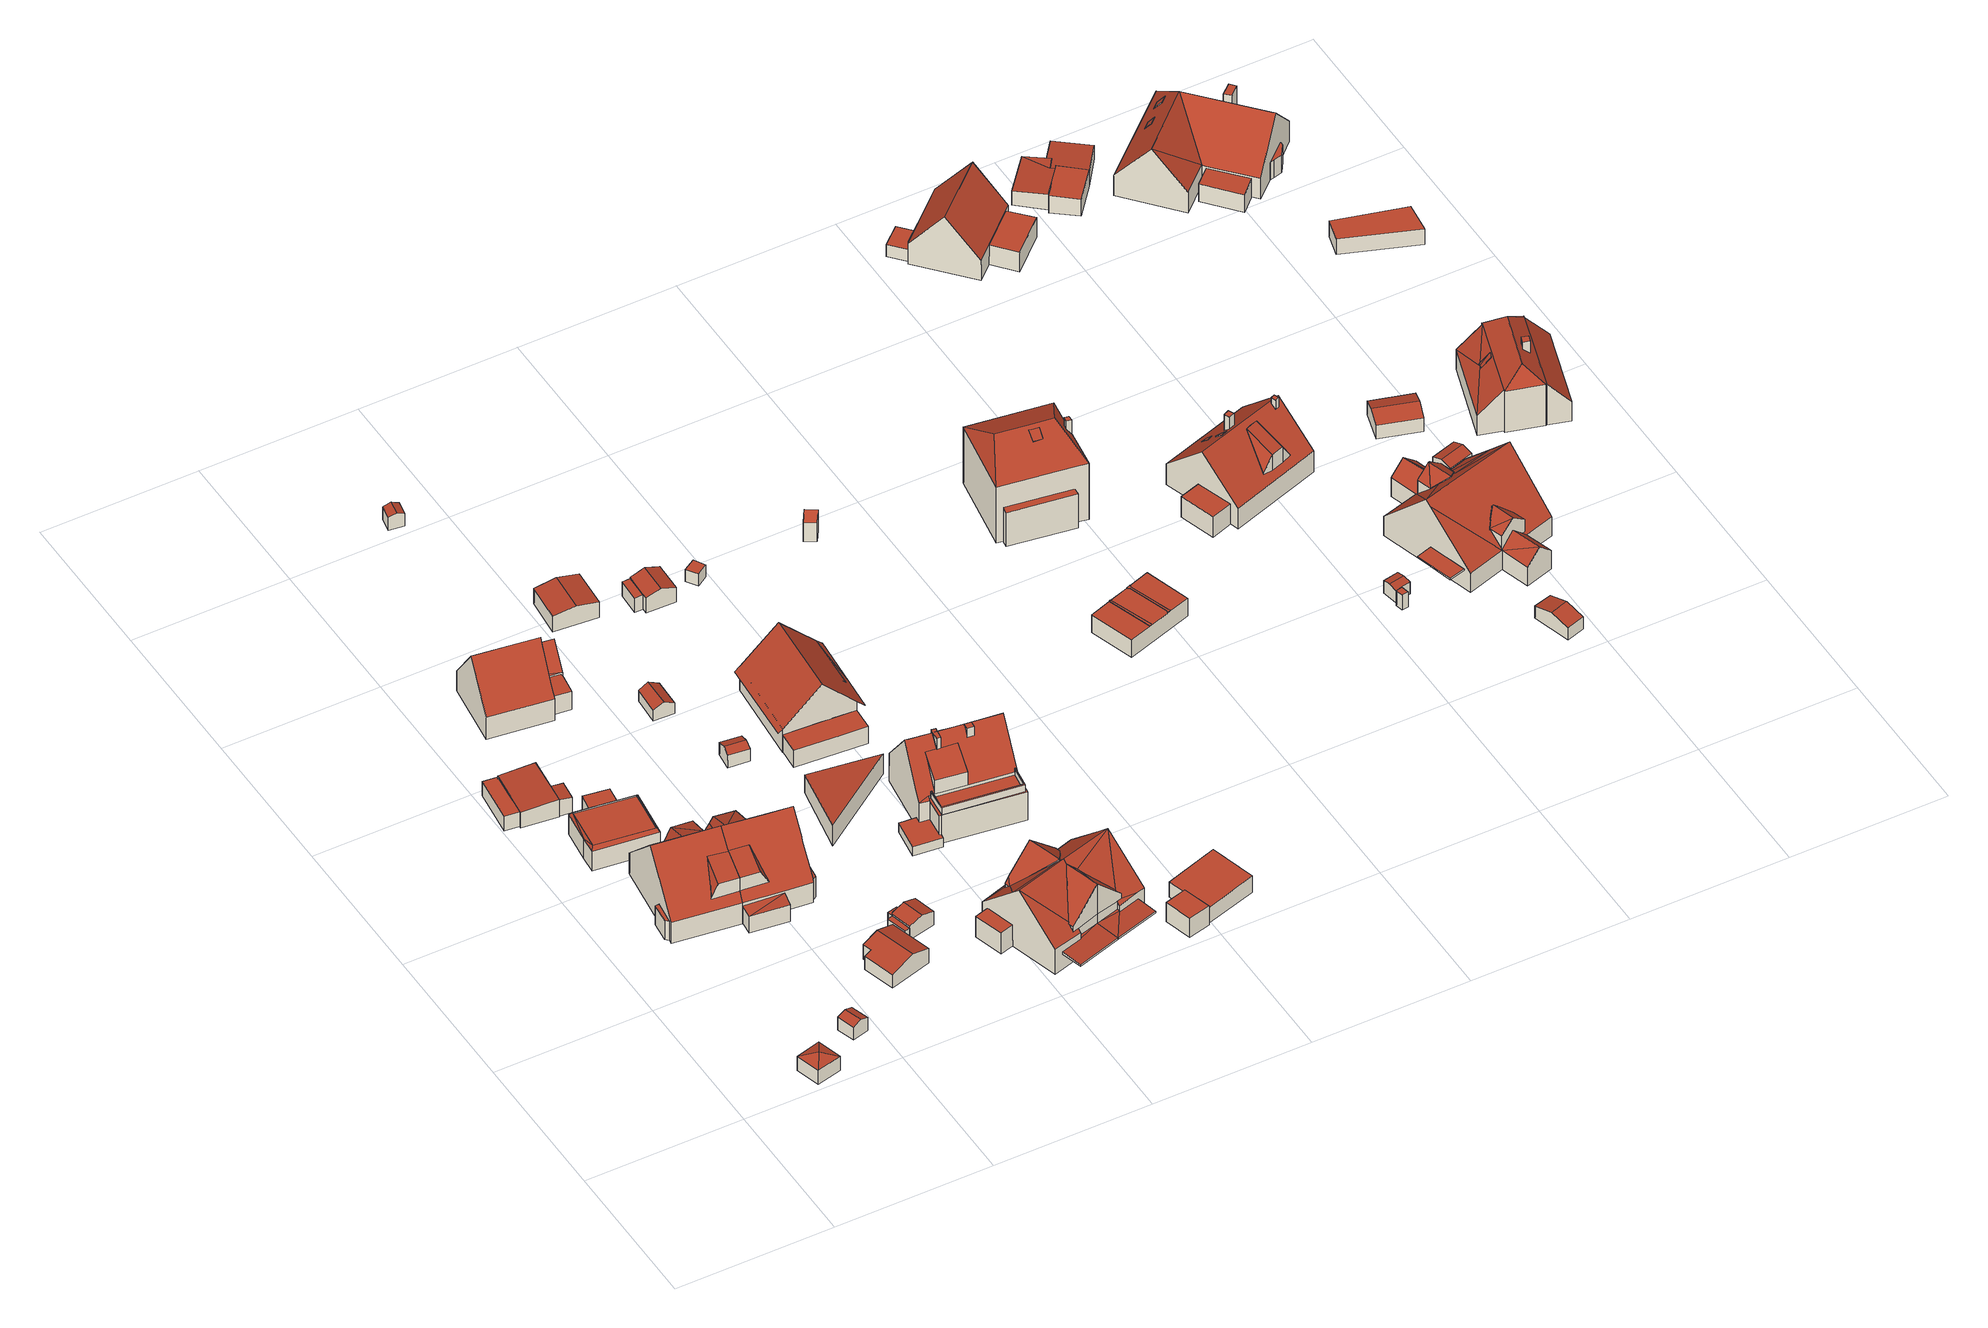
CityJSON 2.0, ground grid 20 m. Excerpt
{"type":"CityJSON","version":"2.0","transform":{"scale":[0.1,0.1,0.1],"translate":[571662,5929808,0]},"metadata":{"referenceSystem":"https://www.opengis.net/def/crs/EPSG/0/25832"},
"CityObjects":{
"building1":{"type":"Building","attributes":{"Grundfläche 2D":"10.855256","Grundhöhe NN":"0.502"},"geometry":[{"type":"Solid","lod":"3","boundaries":[[[[0,1,2]],[[2,1,3]],[[4,1,0]],[[3,1,4]],[[0,2,5,6]],[[4,0,6,7]],[[3,4,7,8]],[[2,3,8,5]],[[6,5,8,7]]]],"semantics":{"surfaces":[{"type":"RoofSurface"},{"type":"WallSurface"},{"type":"GroundSurface"}],"values":[[0,0,0,0,1,1,1,1,2]]}}]},
"building2":{"type":"Building","attributes":{"Grundfläche 2D":"5.291047","Grundhöhe NN":"0.493"},"geometry":[{"type":"Solid","lod":"3","boundaries":[[[[9,10,11,12]],[[13,9,12,14]],[[14,12,11,15,16]],[[13,14,16,17]],[[10,9,13,17,18]],[[11,10,18,15]],[[16,15,18,17]]]],"semantics":{"surfaces":[{"type":"RoofSurface"},{"type":"WallSurface"},{"type":"GroundSurface"}],"values":[[0,0,1,1,1,1,2]]}}]},
"building3":{"type":"Building","attributes":{"Grundfläche 2D":"44.614099","Grundhöhe NN":"0.034"},"geometry":[{"type":"Solid","lod":"3","boundaries":[[[[19,20,21,22,23,24]],[[25,26,27,28]],[[29,30,31,32]],[[33,34,23,22,21,35,36,28,27]],[[24,23,34,37]],[[38,39,20,19,24,37,31,30]],[[21,20,39,35]],[[25,28,36,40]],[[26,25,40,41]],[[27,26,41,33]],[[32,31,37,42]],[[29,32,42,43]],[[30,29,43,38]],[[34,33,41,40,36,35,39,38,43,42,37]]]],"semantics":{"surfaces":[{"type":"RoofSurface"},{"type":"WallSurface"},{"type":"GroundSurface"}],"values":[[0,0,0,1,1,1,1,1,1,1,1,1,1,2]]}}]},
"building4":{"type":"Building","attributes":{"Grundfläche 2D":"102.347064","Grundhöhe NN":"0.815"},"children":["building4-1"],"geometry":[{"type":"Solid","lod":"3","boundaries":[[[[44,45,46]],[[47,45,44]],[[47,48,45]],[[49,50,48,47]],[[51,50,49]],[[52,53,54,55,56]],[[57,53,52,58,59,47,44,60,61]],[[54,62,63,47,59,55]],[[64,65,66,67,68,69,70,71,59,58,72]],[[73,74,75,76,77]],[[46,61,60]],[[46,60,44]],[[51,49,47,63,62]],[[62,54,50,51]],[[54,53,48,50]],[[53,57,45,48]],[[57,61,46,45]],[[52,56,78,79]],[[75,80,81,66,65,64,72,58,52,79,82,77,76]],[[67,66,81,83]],[[56,55,59,71,70,69,68,67,83,84,78]],[[73,77,82,85]],[[74,73,85,86]],[[75,74,86,80]],[[83,81,80,86,85,82,79,78,84]]]],"semantics":{"surfaces":[{"type":"RoofSurface"},{"type":"WallSurface"},{"type":"GroundSurface"}],"values":[[0,0,0,0,0,0,0,0,0,0,1,1,1,1,1,1,1,1,1,1,1,1,1,1,2]]}}]},
"building4-1":{"type":"BuildingInstallation","parents":["building4"],"geometry":[{"type":"MultiSurface","lod":"3","boundaries":[[[87,88,70,89]],[[90,91,92,93,87,89,94]],[[92,95,93,92,91,90,91]],[[93,95,68,88,87]],[[69,70,88,68]]],"semantics":{"surfaces":[{"type":"RoofSurface"},{"type":"WallSurface"}],"values":[0,0,1,1,1]}}]},
"building5":{"type":"Building","attributes":{"Grundfläche 2D":"52.477695","Grundhöhe NN":"0.617"},"geometry":[{"type":"Solid","lod":"3","boundaries":[[[[96,97,98,99]],[[96,99,100]],[[100,101,102]],[[99,101,100]],[[103,98,97]],[[104,98,103]],[[102,101,103]],[[101,104,103]],[[105,106,107,108]],[[106,105,99,98]],[[98,104,107,106]],[[99,105,108,101]],[[101,108,107,104]],[[109,110,97,96]],[[110,111,103,97]],[[111,112,102,103]],[[113,109,96,100]],[[112,113,100,102]],[[113,112,111,110,109]]]],"semantics":{"surfaces":[{"type":"RoofSurface"},{"type":"WallSurface"},{"type":"GroundSurface"}],"values":[[0,0,0,0,0,0,0,0,0,1,1,1,1,1,1,1,1,1,2]]}}]},
"building6":{"type":"Building","attributes":{"Grundfläche 2D":"6.636453","Grundhöhe NN":"0.034"},"geometry":[{"type":"Solid","lod":"3","boundaries":[[[[114,115,116,117]],[[118,119,117,116]],[[119,120,114,117]],[[120,121,115,114]],[[121,118,116,115]],[[121,120,119,118]]]],"semantics":{"surfaces":[{"type":"RoofSurface"},{"type":"WallSurface"},{"type":"GroundSurface"}],"values":[[0,1,1,1,1,2]]}}]},
"building7":{"type":"Building","attributes":{"Grundfläche 2D":"112.005259","Grundhöhe NN":"0.923"},"geometry":[{"type":"Solid","lod":"3","boundaries":[[[[122,123,124,125]],[[126,124,123,127]],[[128,129,130]],[[130,126,127,128]],[[130,129,131,132]],[[130,132,133,134]],[[135,136,70,88,137,138]],[[138,137,139,140,141]],[[141,140,139,142,68,67,143,144,145,146,147,148,59,71,70,136,135,138]],[[55,149,150]],[[151,133,132,148,152,153,154]],[[128,127,123,149,55,59,148,132,131,129]],[[56,55,152]],[[150,155,153,152,55]],[[156,157,158]],[[159,157,156]],[[160,161,162,163,164]],[[150,149,123,122,125]],[[134,133,151]],[[151,154,130,134]],[[153,126,130,154]],[[126,153,155,150,125,124]],[[68,88,70]],[[139,137,88,68,142]],[[157,165,166,144,143,67,167,168,158]],[[160,169,170,152,148,147,146,145,144,166,171,162,161]],[[56,152,170,172]],[[167,67,68,70,71,59,55,56,172,173]],[[156,158,168,174]],[[159,156,174,175]],[[157,159,175,165]],[[163,162,171,176]],[[164,163,176,177]],[[160,164,177,169]],[[176,171,166,165,175,174,168,167,173,172,170,169,177]]]],"semantics":{"surfaces":[{"type":"RoofSurface"},{"type":"WallSurface"},{"type":"GroundSurface"}],"values":[[0,0,0,0,0,0,0,0,0,0,0,0,0,0,0,0,0,1,1,1,1,1,1,1,1,1,1,1,1,1,1,1,1,1,2]]}}]},
"building8":{"type":"Building","attributes":{"Grundfläche 2D":"29.904645","Grundhöhe NN":"0.570"},"geometry":[{"type":"Solid","lod":"3","boundaries":[[[[178,179,180,181]],[[182,178,181,183,184,185]],[[183,181,180,186,187]],[[184,183,187,188]],[[185,184,188,189]],[[182,185,189,190]],[[179,178,182,190,191]],[[180,179,191,186]],[[191,190,189,188,187,186]]]],"semantics":{"surfaces":[{"type":"RoofSurface"},{"type":"WallSurface"},{"type":"GroundSurface"}],"values":[[0,0,1,1,1,1,1,1,2]]}}]},
"building9":{"type":"Building","attributes":{"Grundfläche 2D":"91.661775","Grundhöhe NN":"0.286"},"geometry":[{"type":"Solid","lod":"3","boundaries":[[[[192,193,194,195,196,197]],[[198,199,200,201,202]],[[200,203,201]],[[199,198,204]],[[205,195,194,199,204,206]],[[207,206,204,208]],[[209,210,211,212]],[[199,194,200]],[[194,193,203,200]],[[197,196,213,214]],[[210,203,193,192,197,214,215,211]],[[216,202,201,203,210,209,217]],[[208,204,198,202,216,218]],[[207,208,218,219]],[[206,207,219,220]],[[205,206,220,221]],[[213,196,195,205,221]],[[212,211,215,222]],[[209,212,222,217]],[[214,213,221,220,219,218,216,217,222,215]]]],"semantics":{"surfaces":[{"type":"RoofSurface"},{"type":"WallSurface"},{"type":"GroundSurface"}],"values":[[0,0,0,0,0,0,0,1,1,1,1,1,1,1,1,1,1,1,1,2]]}}]},
"building10":{"type":"Building","attributes":{"Grundfläche 2D":"1.748053","Grundhöhe NN":"0.809"},"geometry":[{"type":"Solid","lod":"3","boundaries":[[[[223,224,225,226]],[[227,228,226,225]],[[228,229,223,226]],[[229,230,224,223]],[[230,227,225,224]],[[230,229,228,227]]]],"semantics":{"surfaces":[{"type":"RoofSurface"},{"type":"WallSurface"},{"type":"GroundSurface"}],"values":[[0,1,1,1,1,2]]}}]},
"building11":{"type":"Building","attributes":{"Grundfläche 2D":"1.084415","Grundhöhe NN":"0.783"},"geometry":[{"type":"Solid","lod":"3","boundaries":[[[[231,232,233,234]],[[235,236,234,233]],[[236,237,231,234]],[[237,238,232,231]],[[238,235,233,232]],[[238,237,236,235]]]],"semantics":{"surfaces":[{"type":"RoofSurface"},{"type":"WallSurface"},{"type":"GroundSurface"}],"values":[[0,1,1,1,1,2]]}}]},
"building12":{"type":"Building","attributes":{"Grundfläche 2D":"10.403481","Grundhöhe NN":"0.786"},"geometry":[{"type":"Solid","lod":"3","boundaries":[[[[239,240,241,242]],[[242,241,243,244,245,246,247]],[[239,242,247,227,248]],[[240,239,248,249]],[[250,245,244,243,241,240,249,238]],[[247,246,245,250,228,227]],[[228,250,238,249,248,227]]]],"semantics":{"surfaces":[{"type":"RoofSurface"},{"type":"WallSurface"},{"type":"GroundSurface"}],"values":[[0,0,1,1,1,1,2]]}}]},
"building13":{"type":"Building","attributes":{"Grundfläche 2D":"6.157169","Grundhöhe NN":"0.852"},"geometry":[{"type":"Solid","lod":"3","boundaries":[[[[251,252,253,254]],[[255,251,254,256]],[[256,254,253,257,258]],[[255,256,258,259]],[[252,251,255,259,260]],[[253,252,260,257]],[[258,257,260,259]]]],"semantics":{"surfaces":[{"type":"RoofSurface"},{"type":"WallSurface"},{"type":"GroundSurface"}],"values":[[0,0,1,1,1,1,2]]}}]},
"building14":{"type":"Building","attributes":{"Grundfläche 2D":"9.343995","Grundhöhe NN":"0.690"},"geometry":[{"type":"Solid","lod":"3","boundaries":[[[[261,262,263,264]],[[265,262,261,266]],[[264,263,267,268]],[[266,261,264,268,269]],[[265,266,269,270]],[[267,263,262,265,270]],[[268,267,270,269]]]],"semantics":{"surfaces":[{"type":"RoofSurface"},{"type":"WallSurface"},{"type":"GroundSurface"}],"values":[[0,0,1,1,1,1,2]]}}]},
"building15":{"type":"Building","attributes":{"Grundfläche 2D":"81.345903","Grundhöhe NN":"0.848"},"geometry":[{"type":"Solid","lod":"3","boundaries":[[[[271,272,273,274,275,276,277,278,279,280]],[[281,282,283,284,285,286]],[[287,282,281,288]],[[289,290,291]],[[292,291,290,293,282,287]],[[282,293,294,283]],[[295,296,294,293]],[[297,298,274,273,295,299,300]],[[280,301,296,295,273,272,271]],[[302,303,304,305]],[[271,280,279,301,280]],[[275,274,298]],[[298,297,306,277,276,275]],[[277,306,307,301,279,278]],[[281,286,308,291,292,288]],[[292,287,288]],[[284,283,294]],[[308,286,285,284,294,309]],[[291,308,310,311]],[[289,291,311,312]],[[290,289,312,313]],[[304,314,315,316,299,295,293,290,313,317,305]],[[300,299,316,318]],[[297,300,318,319]],[[306,297,319,320]],[[301,307,306,320,321]],[[310,308,309,294,301,321,322]],[[294,296,301]],[[302,305,317,323]],[[303,302,323,324]],[[304,303,324,314]],[[315,314,324,323,317,313,312,311,310,322,321,320,319,318,316]]]],"semantics":{"surfaces":[{"type":"RoofSurface"},{"type":"WallSurface"},{"type":"GroundSurface"}],"values":[[0,0,0,0,0,0,0,0,0,0,1,1,1,1,1,1,1,1,1,1,1,1,1,1,1,1,1,1,1,1,1,2]]}}]},
"building16":{"type":"Building","attributes":{"Grundfläche 2D":"3.539739","Grundhöhe NN":"0.833"},"geometry":[{"type":"Solid","lod":"3","boundaries":[[[[325,326,327,328]],[[329,325,328,330]],[[330,328,327,331,332]],[[329,330,332,333]],[[326,325,329,333,334]],[[327,326,334,331]],[[332,331,334,333]]]],"semantics":{"surfaces":[{"type":"RoofSurface"},{"type":"WallSurface"},{"type":"GroundSurface"}],"values":[[0,0,1,1,1,1,2]]}}]},
"building17":{"type":"Building","attributes":{"Grundfläche 2D":"41.093096","Grundhöhe NN":"0.992"},"geometry":[{"type":"Solid","lod":"3","boundaries":[[[[335,336,337]],[[338,339,337,336]],[[339,340,335,337]],[[340,338,336,335]],[[340,339,338]]]],"semantics":{"surfaces":[{"type":"RoofSurface"},{"type":"WallSurface"},{"type":"GroundSurface"}],"values":[[0,1,1,1,2]]}}]},
"building18":{"type":"Building","attributes":{"Grundfläche 2D":"28.174085","Grundhöhe NN":"0.354"},"geometry":[{"type":"Solid","lod":"3","boundaries":[[[[341,342,343,344]],[[345,341,344,346]],[[346,344,343,347,348]],[[345,346,348,349]],[[342,341,345,349,350]],[[343,342,350,347]],[[348,347,350,349]]]],"semantics":{"surfaces":[{"type":"RoofSurface"},{"type":"WallSurface"},{"type":"GroundSurface"}],"values":[[0,0,1,1,1,1,2]]}}]},
"building19":{"type":"Building","attributes":{"Grundfläche 2D":"80.813120","Grundhöhe NN":"0.843"},"children":["building19-1","building19-2"],"geometry":[{"type":"Solid","lod":"3","boundaries":[[[[351,352,353,354,278,277,355,356]],[[279,278,354]],[[357,358,359,286,285,284,360,361]],[[362,363,364,365,357,361,360,294,296,366,367]],[[301,354,366,296]],[[366,354,353,352]],[[368,369,370,371]],[[351,371,370,372,366,352]],[[373,374,375,376]],[[301,279,354]],[[301,306,277,278,279]],[[306,368,371,356,355,277]],[[351,356,371]],[[365,364,308,286,359,358]],[[308,309,294,284,285,286]],[[360,284,294]],[[365,358,357]],[[320,377,378,306,301,296,294,309,308,310,322]],[[379,368,306,378,377,320,380,381]],[[382,369,368,379,381,380,383,384]],[[370,369,382,384,383,385,372]],[[376,386,387,362,367,366,372,385,388,373]],[[363,362,387,389]],[[364,363,389,390]],[[308,364,390,310]],[[374,373,388,391]],[[375,374,391,392]],[[376,375,392,386]],[[310,390,389,387,386,392,391,388,385,383,380,320,322]]]],"semantics":{"surfaces":[{"type":"RoofSurface"},{"type":"WallSurface"},{"type":"GroundSurface"}],"values":[[0,0,0,0,0,0,0,0,0,1,1,1,1,1,1,1,1,1,1,1,1,1,1,1,1,1,1,1,2]]}}]},
"building19-1":{"type":"BuildingInstallation","parents":["building19"],"geometry":[{"type":"MultiSurface","lod":"3","boundaries":[[[382,393,394,395]],[[379,378,382]],[[378,393,382]],[[395,396,384,382]],[[382,384,381,379]],[[379,381,377,378]],[[394,393,397,398]],[[395,394,398,396]],[[397,377,381,384,396,398]]],"semantics":{"surfaces":[{"type":"RoofSurface"},{"type":"WallSurface"},{"type":"OuterCeilingSurface"}],"values":[0,0,0,1,1,1,1,1,2]}}]},
"building19-2":{"type":"BuildingInstallation","parents":["building19"],"geometry":[{"type":"MultiSurface","lod":"3","boundaries":[[[399,400,378]],[[400,401,402,393,378]],[[399,378,377,403]],[[400,399,403,404]],[[401,400,404,405]],[[402,401,405,406]],[[393,402,406,397]],[[397,406,405,404,403,377]]],"semantics":{"surfaces":[{"type":"RoofSurface"},{"type":"WallSurface"},{"type":"OuterCeilingSurface"}],"values":[0,0,1,1,1,1,1,2]}}]},
"building20":{"type":"Building","attributes":{"Grundfläche 2D":"25.754988","Grundhöhe NN":"1.056"},"geometry":[{"type":"Solid","lod":"3","boundaries":[[[[407,408,409,410,411,412,413,414,415]],[[411,410,409,408,407,416,417]],[[412,411,417,418]],[[415,414,413,412,418,419]],[[407,415,419,416]],[[417,416,419,418]]]],"semantics":{"surfaces":[{"type":"RoofSurface"},{"type":"WallSurface"},{"type":"GroundSurface"}],"values":[[0,1,1,1,1,2]]}}]},
"building21":{"type":"Building","attributes":{"Grundfläche 2D":"3.026076","Grundhöhe NN":"0.734"},"geometry":[{"type":"Solid","lod":"3","boundaries":[[[[420,421,422,423]],[[424,425,423,422]],[[425,426,420,423]],[[426,427,421,420]],[[427,424,422,421]],[[427,426,425,424]]]],"semantics":{"surfaces":[{"type":"RoofSurface"},{"type":"WallSurface"},{"type":"GroundSurface"}],"values":[[0,1,1,1,1,2]]}}]},
"building22":{"type":"Building","attributes":{"Grundfläche 2D":"102.473295","Grundhöhe NN":"1.040"},"geometry":[{"type":"Solid","lod":"3","boundaries":[[[[428,429,430,431,432,433]],[[428,433,434,435,436,437]],[[438,434,433,432,439]],[[440,434,438,441]],[[442,440,441,443]],[[437,442,443,444]],[[429,428,437,444,445]],[[432,429,445,439]],[[445,444,443,441,438,439]],[[430,429,432,431]],[[436,435,434,440,442,437]]]],"semantics":{"surfaces":[{"type":"RoofSurface"},{"type":"WallSurface"},{"type":"GroundSurface"}],"values":[[0,0,1,1,1,1,1,1,2,0,0]]}}]},
"building23":{"type":"Building","attributes":{"Grundfläche 2D":"153.780823","Grundhöhe NN":"0.992"},"children":["building23-1","building23-2","building23-3"],"geometry":[{"type":"MultiSurface","lod":"3","boundaries":[[[446,447,448,449,450,451,452]],[[453,454,455,456]],[[457,458,459,460,461,462,447,452,451,463,464]],[[455,454,465,466,467,448,447,462,468,469]],[[468,462,470,462,461,460,459,471,472,473,474,475]],[[476,477,478,479,480,481,482,453,456,483,484]],[[485,486,487,488,489,490,491,492]],[[493,494,495,496]],[[497,498,499,500]],[[450,463,451]],[[448,467,449]],[[450,449,467,463]],[[489,455,469,468,475,501,502,490]],[[455,489,488,456]],[[482,454,453]],[[480,479,478,477,458,457,464,463,467,466,465,454,482,481]],[[459,458,477,503,504,471]],[[495,494,498,497,505,501,475,474,473,472,471,504,506]],[[456,488,487,483]],[[483,487,486,484]],[[486,507,484]],[[476,484,507,508]],[[477,476,508,503]],[[491,490,502,509]],[[492,491,509,510]],[[485,492,510,511]],[[486,485,511,507]],[[496,495,506,512]],[[496,512,513,499,493]],[[493,499,498,494]],[[500,499,513,514]],[[497,500,514,505]],[[512,506,504,503,508,507,511,510,509,502,501,505,514,513]]],"semantics":{"surfaces":[{"type":"RoofSurface"},{"type":"WallSurface"},{"type":"GroundSurface"}],"values":[0,0,0,0,0,0,0,0,0,1,1,1,1,1,1,1,1,1,1,1,1,1,1,1,1,1,1,1,1,1,1,1,2]}}]},
"building23-1":{"type":"BuildingInstallation","parents":["building23"],"geometry":[{"type":"MultiSurface","lod":"3","boundaries":[[[515,516,517,518]],[[519,520,518,517]],[[515,518,520,521]],[[521,522,516,515]],[[517,516,522,519]]],"semantics":{"surfaces":[{"type":"RoofSurface"},{"type":"WallSurface"}],"values":[0,1,1,1,1]}}]},
"building23-2":{"type":"BuildingInstallation","parents":["building23"],"geometry":[{"type":"MultiSurface","lod":"3","boundaries":[[[523,524,525,526,527,528]],[[461,529,526,525,452]],[[530,527,526,529]],[[530,470,462,447,446,524,523,528,527]],[[525,524,446,452]]],"semantics":{"surfaces":[{"type":"RoofSurface"},{"type":"WallSurface"}],"values":[0,1,1,1,1]}}]},
"building23-3":{"type":"BuildingInstallation","parents":["building23"],"geometry":[{"type":"MultiSurface","lod":"3","boundaries":[[[531,532,533,534,535,536,537,538]],[[534,533,457,478,479,464]],[[539,535,534,464,479]],[[536,535,539,540]],[[536,540,480,466,537]],[[538,537,466,480,481,465]],[[541,531,538,465,481]],[[532,531,541,542]],[[478,457,533,532,542]]],"semantics":{"surfaces":[{"type":"RoofSurface"},{"type":"WallSurface"}],"values":[0,1,1,1,1,1,1,1,1]}}]},
"building24":{"type":"Building","attributes":{"Grundfläche 2D":"13.951083","Grundhöhe NN":"0.826"},"geometry":[{"type":"Solid","lod":"3","boundaries":[[[[543,544,545,546]],[[547,548,543,546,549]],[[549,546,545,550,551]],[[548,547,549,551,552]],[[544,543,548,552,553]],[[545,544,553,550]],[[551,550,553,552]]]],"semantics":{"surfaces":[{"type":"RoofSurface"},{"type":"WallSurface"},{"type":"GroundSurface"}],"values":[[0,0,1,1,1,1,2]]}}]},
"building25":{"type":"Building","attributes":{"Grundfläche 2D":"10.687287","Grundhöhe NN":"0.843"},"geometry":[{"type":"Solid","lod":"3","boundaries":[[[[554,555,556,557]],[[558,555,554,559]],[[556,555,558,560]],[[557,556,560,561]],[[554,557,561,559]],[[558,559,561,560]]]],"semantics":{"surfaces":[{"type":"RoofSurface"},{"type":"WallSurface"},{"type":"GroundSurface"}],"values":[[0,1,1,1,1,2]]}}]},
"building26":{"type":"Building","attributes":{"Grundfläche 2D":"2.731937","Grundhöhe NN":"0.775"},"geometry":[{"type":"Solid","lod":"3","boundaries":[[[[562,563,564,565]],[[566,567,565,564]],[[567,568,562,565]],[[568,569,563,562]],[[569,566,564,563]],[[569,568,567,566]]]],"semantics":{"surfaces":[{"type":"RoofSurface"},{"type":"WallSurface"},{"type":"GroundSurface"}],"values":[[0,1,1,1,1,2]]}}]},
"building27":{"type":"Building","attributes":{"Grundfläche 2D":"40.963071","Grundhöhe NN":"1.098"},"geometry":[{"type":"Solid","lod":"3","boundaries":[[[[570,571,572,573,574]],[[575,576,574,573]],[[576,577,570,574]],[[577,578,571,570]],[[578,579,572,571]],[[579,575,573,572]],[[579,578,577,576,575]]]],"semantics":{"surfaces":[{"type":"RoofSurface"},{"type":"WallSurface"},{"type":"GroundSurface"}],"values":[[0,1,1,1,1,1,2]]}}]},
"building28":{"type":"Building","attributes":{"Grundfläche 2D":"2.674301","Grundhöhe NN":"0.197"},"geometry":[{"type":"Solid","lod":"3","boundaries":[[[[580,581,582,583]],[[584,580,583,585]],[[585,583,582,586,587]],[[584,585,587,588]],[[581,580,584,588,589]],[[582,581,589,586]],[[587,586,589,588]]]],"semantics":{"surfaces":[{"type":"RoofSurface"},{"type":"WallSurface"},{"type":"GroundSurface"}],"values":[[0,0,1,1,1,1,2]]}}]},
"building29":{"type":"Building","attributes":{"Grundfläche 2D":"54.406478","Grundhöhe NN":"0.429"},"children":["building29-1","building29-2"],"geometry":[{"type":"Solid","lod":"3","boundaries":[[[[590,591,592,593,594,595,596,597,598,599,600,601]],[[593,592,591,590,601,600,602,603]],[[594,593,603,604]],[[599,598,597,596,595,594,604,605]],[[600,599,605,602]],[[603,602,605,604]]]],"semantics":{"surfaces":[{"type":"RoofSurface"},{"type":"WallSurface"},{"type":"GroundSurface"}],"values":[[0,1,1,1,1,2]]}}]},
"building29-1":{"type":"BuildingInstallation","parents":["building29"],"geometry":[{"type":"MultiSurface","lod":"3","boundaries":[[[606,607,608,609,610,611,612,613,614]],[[601,590,609,608]],[[590,615,610,609]],[[611,610,615,616]],[[616,597,612,611]],[[597,598,613,612]],[[598,617,618,606,614,613]],[[607,606,618,619]],[[619,601,608,607]]],"semantics":{"surfaces":[{"type":"RoofSurface"},{"type":"WallSurface"}],"values":[0,1,1,1,1,1,1,1,1]}}]},
"building29-2":{"type":"BuildingInstallation","parents":["building29"],"geometry":[{"type":"MultiSurface","lod":"3","boundaries":[[[620,621,622,623]],[[623,622,591,592]],[[620,623,592,595]],[[621,620,595,596]],[[622,621,596,591]]],"semantics":{"surfaces":[{"type":"RoofSurface"},{"type":"WallSurface"}],"values":[0,1,1,1,1]}}]},
"building30":{"type":"Building","attributes":{"Grundfläche 2D":"119.280806","Grundhöhe NN":"0.121"},"children":["building30-1","building30-2"],"geometry":[{"type":"Solid","lod":"3","boundaries":[[[[624,625,626]],[[624,627,628,629,625]],[[630,631,626,625,629,628,632]],[[632,628,627]],[[633,634,635,636]],[[624,626,637,638]],[[627,624,638,639]],[[632,627,639,640]],[[635,641,637,626,631,630,632,640,642,636]],[[633,636,642,643]],[[634,633,643,644]],[[635,634,644,641]],[[643,642,640,639,638,637,641,644]]]],"semantics":{"surfaces":[{"type":"RoofSurface"},{"type":"WallSurface"},{"type":"GroundSurface"}],"values":[[0,0,0,0,0,1,1,1,1,1,1,1,2]]}}]},
"building30-1":{"type":"BuildingInstallation","parents":["building30"],"geometry":[{"type":"MultiSurface","lod":"3","boundaries":[[[645,646,647,648,649,650]],[[651,652,653,650,649,648]],[[653,654,645,650]],[[654,655,646,645]],[[655,646,651,648,647,646]]],"semantics":{"surfaces":[{"type":"RoofSurface"},{"type":"WallSurface"}],"values":[0,1,1,1,1]}}]},
"building30-2":{"type":"BuildingInstallation","parents":["building30"],"geometry":[{"type":"MultiSurface","lod":"3","boundaries":[[[656,657,658,659]],[[659,658,660,661]],[[661,662,656,659]],[[657,656,662,663]],[[663,660,658,657]]],"semantics":{"surfaces":[{"type":"RoofSurface"},{"type":"WallSurface"}],"values":[0,1,1,1,1]}}]},
"building31":{"type":"Building","attributes":{"Grundfläche 2D":"0.709210","Grundhöhe NN":"0.956"},"geometry":[{"type":"Solid","lod":"3","boundaries":[[[[664,665,666,667]],[[668,669,667,666]],[[669,670,664,667]],[[670,671,665,664]],[[671,668,666,665]],[[671,670,669,668]]]],"semantics":{"surfaces":[{"type":"RoofSurface"},{"type":"WallSurface"},{"type":"GroundSurface"}],"values":[[0,1,1,1,1,2]]}}]},
"building32":{"type":"Building","attributes":{"Grundfläche 2D":"4.351530","Grundhöhe NN":"1.350"},"geometry":[{"type":"Solid","lod":"3","boundaries":[[[[672,667,666,673,674]],[[675,672,674,676]],[[676,674,673,677,678]],[[675,676,678,679]],[[667,672,675,679,680]],[[677,673,666,667,680]],[[678,677,680,679]]]],"semantics":{"surfaces":[{"type":"RoofSurface"},{"type":"WallSurface"},{"type":"GroundSurface"}],"values":[[0,0,1,1,1,1,2]]}}]},
"building33":{"type":"Building","attributes":{"Grundfläche 2D":"142.581668","Grundhöhe NN":"0.351"},"children":["building33-1","building33-2","building33-3","building33-4"],"geometry":[{"type":"Solid","lod":"3","boundaries":[[[[681,682,683]],[[681,684,685,686,682]],[[687,685,684]],[[688,689,690,691,692],[693,694,695,696,697,698,699,700]],[[689,688,692,701,702]],[[703,704,705,706]],[[698,697,681,683]],[[697,696,684,681]],[[696,695,687,684]],[[694,693,685,687,695]],[[699,682,686,685,693,700]],[[699,698,683,682]],[[691,690,707,708]],[[701,692,691,708,709]],[[702,701,709,710]],[[704,711,707,690,689,702,710,712,705]],[[706,705,712,713]],[[703,706,713,714]],[[704,703,714,711]],[[714,713,712,710,709,708,707,711]]]],"semantics":{"surfaces":[{"type":"RoofSurface"},{"type":"WallSurface"},{"type":"GroundSurface"}],"values":[[0,0,0,0,0,0,1,1,1,1,1,1,1,1,1,1,1,1,1,2]]}}]},
"building33-1":{"type":"BuildingInstallation","parents":["building33"],"geometry":[{"type":"MultiSurface","lod":"3","boundaries":[[[715,716,717,718]],[[719,720,718,717]],[[715,718,720,721]],[[721,722,716,715]],[[717,716,722,719]]],"semantics":{"surfaces":[{"type":"RoofSurface"},{"type":"WallSurface"}],"values":[0,1,1,1,1]}}]},
"building33-2":{"type":"BuildingInstallation","parents":["building33"],"geometry":[{"type":"MultiSurface","lod":"3","boundaries":[[[723,724,725,726]],[[723,726,727,728]],[[726,725,729,727]],[[724,723,728,730]],[[725,724,730,729]]],"semantics":{"surfaces":[{"type":"RoofSurface"},{"type":"WallSurface"}],"values":[0,1,1,1,1]}}]},
"building33-3":{"type":"BuildingInstallation","parents":["building33"],"geometry":[{"type":"MultiSurface","lod":"3","boundaries":[[[731,732,733,734]],[[734,733,735,736]],[[731,734,736,737]],[[732,731,737,738]],[[733,732,738,735]]],"semantics":{"surfaces":[{"type":"RoofSurface"},{"type":"WallSurface"}],"values":[0,1,1,1,1]}}]},
"building33-4":{"type":"BuildingInstallation","parents":["building33"],"geometry":[{"type":"MultiSurface","lod":"3","boundaries":[[[739,740,741,742]],[[739,742,743,744]],[[740,739,744,745]],[[742,741,746,743]],[[741,740,745,746]]],"semantics":{"surfaces":[{"type":"RoofSurface"},{"type":"WallSurface"}],"values":[0,1,1,1,1]}}]},
"building34":{"type":"Building","attributes":{"Grundfläche 2D":"107.413675","Grundhöhe NN":"0.258"},"geometry":[{"type":"Solid","lod":"3","boundaries":[[[[747,748,749,750,751,752]],[[749,748,753,754,755]],[[756,757,758,759]],[[760,761,762,763]],[[753,748,747,764,765]],[[758,766,767,755,754,753,765,768,759]],[[750,749,755,767,769]],[[761,770,764,747,752,751,750,769,771,762]],[[756,759,768,772]],[[757,756,772,773]],[[758,757,773,766]],[[763,762,771,774]],[[760,763,774,775]],[[761,760,775,770]],[[775,774,771,769,767,766,773,772,768,765,764,770]]]],"semantics":{"surfaces":[{"type":"RoofSurface"},{"type":"WallSurface"},{"type":"GroundSurface"}],"values":[[0,0,0,0,1,1,1,1,1,1,1,1,1,1,2]]}}]},
"building35":{"type":"Building","attributes":{"Grundfläche 2D":"12.141314","Grundhöhe NN":"1.103"},"geometry":[{"type":"Solid","lod":"3","boundaries":[[[[776,777,778,779]],[[780,777,776,781]],[[779,778,782,783]],[[781,776,779,783,784]],[[780,781,784,785]],[[782,778,777,780,785]],[[784,783,782,785]]]],"semantics":{"surfaces":[{"type":"RoofSurface"},{"type":"WallSurface"},{"type":"GroundSurface"}],"values":[[0,0,1,1,1,1,2]]}}]},
"building36":{"type":"Building","attributes":{"Grundfläche 2D":"205.194573","Grundhöhe NN":"0.783"},"children":["building36-1","building36-2","building36-3"],"geometry":[{"type":"Solid","lod":"3","boundaries":[[[[786,787,788,789]],[[790,791,786]],[[792,786,791,793,794]],[[794,795,787,786,792]],[[794,793,791,796,797,798]],[[799,800,797]],[[798,797,800,801,794]],[[802,803,804]],[[805,806,802]],[[806,807,808,809,802]],[[808,807,806,810,811,812]],[[803,802,809,808,812,811,813,814,800]],[[787,795,794,815,814]],[[814,815,794,801,800]],[[816,817,818,819]],[[786,789,820,821]],[[790,786,821,822]],[[796,791,790,822,823]],[[797,796,823,824]],[[799,797,824,825]],[[803,800,799,825,826,804]],[[802,804,826,827]],[[805,802,827,828]],[[810,806,805,828,829]],[[811,810,829,830]],[[813,811,830,831]],[[814,813,831,832]],[[817,833,820,789,788,787,814,832,834,818]],[[819,818,834,835]],[[816,819,835,836]],[[817,816,836,833]],[[824,823,822,821,820,833,836,835,834,832,831,830,829,828,827,826,825]]]],"semantics":{"surfaces":[{"type":"RoofSurface"},{"type":"WallSurface"},{"type":"GroundSurface"}],"values":[[0,0,0,0,0,0,0,0,0,0,0,0,0,0,0,1,1,1,1,1,1,1,1,1,1,1,1,1,1,1,1,2]]}}]},
"building36-1":{"type":"BuildingInstallation","parents":["building36"],"geometry":[{"type":"MultiSurface","lod":"3","boundaries":[[[837,838,839,840,841,842,843]],[[844,845,846,837]],[[846,838,837]],[[847,848,841,840]],[[848,792,793,849,798,850,845,844,837,843,842,841]],[[850,851,846,845]],[[852,838,846,851,801]],[[838,852,815,795,847,840,839]]],"semantics":{"surfaces":[{"type":"RoofSurface"},{"type":"WallSurface"}],"values":[0,0,0,1,1,1,1,1]}}]},
"building36-2":{"type":"BuildingInstallation","parents":["building36"],"geometry":[{"type":"MultiSurface","lod":"3","boundaries":[[[853,854,855]],[[854,856,857,858,859,855]],[[856,860,861,857]],[[862,863,853,855]],[[856,854,853,863,809,807,812,864,860]],[[864,865,861,860]],[[861,865,857]],[[866,867,862,855,859,858,857]]],"semantics":{"surfaces":[{"type":"RoofSurface"},{"type":"WallSurface"}],"values":[0,0,0,1,1,1,1,1]}}]},
"building36-3":{"type":"BuildingInstallation","parents":["building36"],"geometry":[{"type":"MultiSurface","lod":"3","boundaries":[[[868,869,870,871]],[[872,873,871,870]],[[873,874,868,871]],[[874,875,869,868]],[[875,872,870,869]],[[875,874,873,872]]],"semantics":{"surfaces":[{"type":"RoofSurface"},{"type":"WallSurface"},{"type":"OuterCeilingSurface"}],"values":[0,1,1,1,1,2]}}]},
"building37":{"type":"Building","attributes":{"Grundfläche 2D":"9.312398","Grundhöhe NN":"0.783"},"geometry":[{"type":"Solid","lod":"3","boundaries":[[[[876,877,878,879]],[[880,876,879,881]],[[881,879,878,882,883]],[[880,881,883,884]],[[877,876,880,884,885]],[[878,877,885,882]],[[883,882,885,884]]]],"semantics":{"surfaces":[{"type":"RoofSurface"},{"type":"WallSurface"},{"type":"GroundSurface"}],"values":[[0,0,1,1,1,1,2]]}}]},
"building38":{"type":"Building","attributes":{"Grundfläche 2D":"21.678697","Grundhöhe NN":"0.034"},"geometry":[{"type":"Solid","lod":"3","boundaries":[[[[886,887,888,889]],[[890,886,889,891]],[[891,889,888,892,893]],[[890,891,893,894]],[[887,886,890,894,895]],[[888,887,895,892]],[[893,892,895,894]]]],"semantics":{"surfaces":[{"type":"RoofSurface"},{"type":"WallSurface"},{"type":"GroundSurface"}],"values":[[0,0,1,1,1,1,2]]}}]},
"building39":{"type":"Building","attributes":{"Grundfläche 2D":"61.225319","Grundhöhe NN":"0.307"},"geometry":[{"type":"Solid","lod":"3","boundaries":[[[[896,897,898,899,900,901]],[[902,903,904,905,906,907,908,909]],[[906,910,911,912,913]],[[914,910,906]],[[896,908,907,897]],[[897,907,913]],[[915,899,898,897,913,912,916]],[[900,899,915,917]],[[900,917,918,909,901]],[[901,909,908,896]],[[902,909,918,919]],[[903,902,919,920]],[[904,903,920,921]],[[913,907,906]],[[906,905,914]],[[922,910,914,905,904,921]],[[911,910,922,923]],[[912,911,923,916]],[[917,915,916,923,922,921,920,919,918]]]],"semantics":{"surfaces":[{"type":"RoofSurface"},{"type":"WallSurface"},{"type":"GroundSurface"}],"values":[[0,0,0,0,1,1,1,1,1,1,1,1,1,1,1,1,1,1,2]]}}]},
"building40":{"type":"Building","attributes":{"Grundfläche 2D":"117.007753","Grundhöhe NN":"0.718"},"children":["building40-1","building40-2"],"geometry":[{"type":"Solid","lod":"3","boundaries":[[[[924,925,926,927,928,929]],[[929,928,930,931,932]],[[933,929,932]],[[934,926,925,935,936]],[[935,925,937,936]],[[937,934,936]],[[930,928,927]],[[938,939,932,931]],[[924,929,933]],[[940,941,927,926]],[[941,942,930,927]],[[942,943,931,930]],[[943,944,938,931]],[[944,945,939,938]],[[945,946,932,939]],[[946,947,933,932]],[[947,948,924,933]],[[948,949,925,924]],[[949,950,937,925]],[[950,951,934,937]],[[951,940,926,934]],[[951,950,949,948,947,946,945,944,943,942,941,940]]]],"semantics":{"surfaces":[{"type":"RoofSurface"},{"type":"WallSurface"},{"type":"GroundSurface"}],"values":[[0,0,0,0,0,0,0,0,0,1,1,1,1,1,1,1,1,1,1,1,1,2]]}}]},
"building40-1":{"type":"BuildingInstallation","parents":["building40"],"geometry":[{"type":"MultiSurface","lod":"3","boundaries":[[[952,953,954,955]],[[955,954,956,957]],[[952,955,957,958]],[[953,952,958,959]],[[954,953,959,956]]],"semantics":{"surfaces":[{"type":"RoofSurface"},{"type":"WallSurface"}],"values":[0,1,1,1,1]}}]},
"building40-2":{"type":"BuildingInstallation","parents":["building40"],"geometry":[{"type":"MultiSurface","lod":"3","boundaries":[[[960,961,962,963]],[[964,960,963,965]],[[963,962,966,967]],[[962,961,968,966]],[[969,964,965,963,967,935]],[[960,964,969,936]],[[961,960,936,968]]],"semantics":{"surfaces":[{"type":"RoofSurface"},{"type":"WallSurface"}],"values":[0,0,1,1,1,1,1]}}]},
"building41":{"type":"Building","attributes":{"Grundfläche 2D":"204.420138","Grundhöhe NN":"0.302"},"children":["building41-1","building41-2","building41-3","building41-4","building41-5"],"geometry":[{"type":"Solid","lod":"3","boundaries":[[[[970,971,972,973]],[[974,975,971]],[[975,972,971]],[[976,977,978,972,975]],[[978,979,973,972]],[[980,981,982,983]],[[984,985,986,987,988,989]],[[974,971,970,990,991]],[[975,974,991,992]],[[982,993,994,977,976,975,992,995,983]],[[986,996,997,979,978,977,994,998,987]],[[973,979,997,999]],[[970,973,999,990]],[[980,983,995,1000]],[[981,980,1000,1001]],[[982,981,1001,993]],[[988,987,998,1002]],[[989,988,1002,1003]],[[984,989,1003,1004]],[[986,985,1005,996]],[[985,984,1004,1005]],[[990,999,997,996,1005,1004,1003,1002,998,994,993,1001,1000,995,992,991]]]],"semantics":{"surfaces":[{"type":"RoofSurface"},{"type":"WallSurface"},{"type":"GroundSurface"}],"values":[[0,0,0,0,0,0,0,1,1,1,1,1,1,1,1,1,1,1,1,1,1,2]]}}]},
"building41-1":{"type":"BuildingInstallation","parents":["building41"],"geometry":[{"type":"MultiSurface","lod":"3","boundaries":[[[1006,1007,1008,1009]],[[1009,1008,1010,1011]],[[1006,1009,1011,1012]],[[1007,1006,1012,1013]],[[1008,1007,1013,1010]]],"semantics":{"surfaces":[{"type":"RoofSurface"},{"type":"WallSurface"}],"values":[0,1,1,1,1]}}]},
"building41-2":{"type":"BuildingInstallation","parents":["building41"],"geometry":[{"type":"MultiSurface","lod":"3","boundaries":[[[1014,1015,1016,1017]],[[1017,1016,1018,1019]],[[1014,1017,1019,1020]],[[1015,1014,1020,1021]],[[1016,1015,1021,1018]]],"semantics":{"surfaces":[{"type":"RoofSurface"},{"type":"WallSurface"}],"values":[0,1,1,1,1]}}]},
"building41-3":{"type":"BuildingInstallation","parents":["building41"],"geometry":[{"type":"MultiSurface","lod":"3","boundaries":[[[1022,1023,1024,1025]],[[1025,1024,1026,1027]],[[1022,1025,1027,1028]],[[1023,1022,1028,1029]],[[1024,1023,1029,1026]]],"semantics":{"surfaces":[{"type":"RoofSurface"},{"type":"WallSurface"}],"values":[0,1,1,1,1]}}]},
"building41-4":{"type":"BuildingInstallation","parents":["building41"],"geometry":[{"type":"MultiSurface","lod":"3","boundaries":[[[1030,1031,1032,1033]],[[1030,1033,1034,1035]],[[1036,1031,1030,1035]],[[1036,1037,1032,1031]],[[1033,1032,1037,1038,1034]]],"semantics":{"surfaces":[{"type":"RoofSurface"},{"type":"WallSurface"}],"values":[0,1,1,1,1]}}]},
"building41-5":{"type":"BuildingInstallation","parents":["building41"],"geometry":[{"type":"MultiSurface","lod":"3","boundaries":[[[1039,1040,1041,1042]],[[1039,1042,1043,1044]],[[1041,1040,1045,1046]],[[1042,1041,1046,1043]],[[1040,1039,1044,1045]]],"semantics":{"surfaces":[{"type":"RoofSurface"},{"type":"WallSurface"}],"values":[0,1,1,1,1]}}]},
"building42":{"type":"Building","attributes":{"Grundfläche 2D":"32.717561","Grundhöhe NN":"0.673"},"geometry":[{"type":"Solid","lod":"3","boundaries":[[[[1047,1048,1049,1050]],[[1051,1052,1050,1049]],[[1052,1053,1047,1050]],[[1053,1054,1048,1047]],[[1054,1051,1049,1048]],[[1054,1053,1052,1051]]]],"semantics":{"surfaces":[{"type":"RoofSurface"},{"type":"WallSurface"},{"type":"GroundSurface"}],"values":[[0,1,1,1,1,2]]}}]}
},
"vertices":[
[87,34,26],[107,22,33],[119,43,26],[128,11,26],[96,3,26],[119,43,5],[87,34,5],[96,3,5],[128,11,5],
[176,49,28],[186,52,24],[179,75,24],[169,72,28],[165,46,24],[158,69,24],[179,75,5],[158,69,5],[165,46,5],[186,52,5],
[21,530,23],[21,527,23],[66,522,26],[66,523,26],[73,586,26],[28,591,23],[82,521,22],[85,546,22],[69,547,24],[66,523,24],[3,532,21],[21,530,21],[28,591,21],[10,593,21],[69,547,0],[73,586,0],[66,522,0],[66,523,0],[28,591,0],[21,530,0],[21,527,0],[82,521,0],[85,546,0],[10,593,0],[3,532,0],
[124,351,81],[127,383,68],[118,383,50],[149,349,80],[153,380,68],[160,374,53],[154,379,66],[161,378,50],[83,397,39],[153,380,48],[154,379,48],[165,377,49],[166,386,39],[127,383,48],[76,338,101],[158,327,101],[123,358,74],[118,383,49],[161,378,49],[160,374,52],[72,311,74],[68,282,44],[67,277,39],[150,266,39],[152,275,49],[152,277,50],[156,307,81],[156,309,83],[72,312,75],[67,312,36],[64,286,36],[68,282,36],[72,311,36],[72,312,36],[166,386,8],[83,397,8],[68,282,8],[67,277,8],[72,312,8],[150,266,8],[165,377,8],[67,312,8],[64,286,8],
[127,278,68],[152,275,68],[131,311,82],[126,299,69],[123,289,59],[123,288,58],[119,279,49],[131,309,80],[119,279,48],
[51,423,35],[131,413,35],[129,417,39],[54,427,39],[53,445,35],[61,484,39],[58,487,35],[139,477,35],[136,474,39],[54,427,37],[129,417,37],[136,474,37],[61,484,37],[51,423,6],[131,413,6],[139,477,6],[58,487,6],[53,445,6],
[87,493,27],[119,488,27],[122,508,27],[90,513,27],[122,508,0],[90,513,0],[87,493,0],[119,488,0],
[167,375,52],[169,363,62],[172,377,58],[167,377,51],[177,377,66],[174,345,80],[178,345,80],[199,343,79],[203,373,66],[201,347,74],[202,349,72],[206,357,63],[211,371,51],[180,304,81],[157,307,81],[177,272,68],[181,304,81],[187,271,49],[186,275,53],[181,302,79],[157,275,49],[200,260,39],[234,256,39],[235,259,44],[238,288,73],[239,291,76],[242,315,101],[167,375,50],[167,377,49],[211,371,48],[249,375,39],[177,377,48],[203,373,48],[172,377,48],[149,248,34],[200,260,36],[151,266,34],[197,242,34],[239,291,39],[238,288,39],[235,259,39],[241,263,39],[244,287,39],[200,260,9],[234,256,9],[150,266,9],[151,266,9],[239,291,9],[249,375,9],[235,259,9],[166,386,9],[165,377,9],[149,248,9],[197,242,9],[241,263,9],[244,287,9],
[274,106,35],[297,112,28],[282,165,28],[259,159,35],[243,97,25],[238,153,28],[241,141,28],[231,138,25],[282,165,6],[238,153,6],[241,141,6],[231,138,6],[243,97,6],[297,112,6],
[138,665,47],[142,695,88],[143,697,91],[62,709,91],[57,667,35],[137,656,35],[170,715,62],[145,719,62],[143,697,35],[166,692,32],[167,691,32],[142,695,32],[172,737,32],[68,751,32],[97,747,32],[98,753,32],[173,743,32],[166,692,30],[142,695,30],[138,665,30],[162,662,30],[57,667,3],[137,656,3],[138,665,3],[167,691,3],[166,692,3],[173,743,3],[98,753,3],[97,747,3],[68,751,3],[162,662,3],
[283,178,25],[290,152,25],[296,153,25],[290,180,25],[296,153,8],[290,180,8],[283,178,8],[290,152,8],
[290,190,22],[292,182,22],[305,184,22],[303,193,22],[305,184,8],[303,193,8],[290,190,8],[292,182,8],
[331,161,28],[324,189,28],[307,185,34],[314,157,34],[305,184,33],[292,182,29],[290,181,28],[290,180,28],[296,153,28],[331,161,8],[324,189,8],[290,181,8],
[262,502,31],[260,491,27],[287,488,27],[288,499,31],[263,514,27],[289,511,27],[287,488,9],[289,511,9],[263,514,9],[260,491,9],
[242,634,30],[241,597,30],[254,597,23],[255,633,23],[228,598,23],[230,634,23],[254,597,7],[255,633,7],[230,634,7],[228,598,7],
[450,76,78],[436,48,56],[436,47,55],[435,46,54],[437,39,54],[444,41,62],[473,50,93],[472,53,93],[460,94,93],[455,85,85],[413,139,61],[409,130,55],[428,119,70],[457,104,93],[445,145,93],[444,148,93],[408,131,54],[407,137,54],[411,144,44],[376,133,44],[413,139,48],[407,137,48],[389,89,87],[457,104,92],[392,79,97],[459,99,97],[444,41,47],[437,39,47],[407,26,45],[445,37,43],[460,94,92],[361,121,39],[372,84,39],[389,89,39],[379,126,39],[473,50,48],[472,53,52],[444,148,48],[445,145,50],[444,148,8],[413,139,8],[411,144,8],[376,133,8],[389,89,8],[392,79,8],[407,26,8],[379,126,8],[445,37,8],[444,41,8],[473,50,8],[460,94,8],[445,145,8],[361,121,8],[372,84,8],
[138,1005,31],[147,1004,27],[150,1022,27],[141,1023,31],[128,1007,27],[131,1025,27],[150,1022,8],[131,1025,8],[128,1007,8],[147,1004,8],
[313,414,36],[297,324,40],[402,397,40],[297,324,10],[402,397,10],[313,414,10],
[237,828,32],[210,830,26],[205,780,27],[233,777,32],[265,826,26],[261,775,27],[205,780,4],[261,775,4],[265,826,4],[210,830,4],
[506,67,54],[506,68,55],[478,84,78],[470,89,85],[503,58,61],[509,60,54],[485,153,54],[483,159,54],[476,157,61],[478,140,64],[484,152,55],[510,172,44],[474,161,44],[476,157,48],[483,159,48],[525,118,97],[522,129,86],[503,58,47],[504,54,43],[531,62,44],[509,60,47],[541,65,44],[522,129,39],[539,134,39],[528,170,39],[512,165,39],[473,50,31],[473,50,35],[503,58,36],[503,58,8],[503,58,31],[504,54,35],[504,54,8],[504,54,31],[541,65,8],[512,165,8],[510,172,8],[522,129,8],[474,161,8],[476,157,8],[539,134,8],[528,170,8],
[482,19,33],[539,36,33],[531,62,35],[531,62,31],[482,19,31],[539,36,31],
[444,41,36],[445,37,35],[417,29,35],[425,2,33],[444,41,31],[445,37,31],[417,29,31],[425,2,31],
[414,476,36],[385,478,36],[383,478,36],[372,479,36],[324,482,36],[322,454,36],[381,449,36],[383,449,36],[412,447,36],[414,476,11],[324,482,11],[322,454,11],[412,447,11],
[298,790,28],[297,760,28],[307,760,28],[308,790,28],[307,760,7],[308,790,7],[298,790,7],[297,760,7],
[380,589,91],[333,592,45],[327,593,39],[319,483,39],[324,482,44],[372,479,91],[414,476,49],[424,475,39],[433,586,39],[426,586,45],[414,476,10],[324,482,10],[417,513,49],[417,513,10],[421,512,45],[421,512,10],[426,586,10],[333,592,10],
[428,325,92],[428,325,93],[415,327,93],[411,299,75],[449,293,75],[453,322,93],[433,324,93],[403,297,51],[404,300,55],[391,298,51],[403,296,51],[505,286,56],[507,286,56],[512,325,108],[454,333,108],[435,336,108],[429,336,108],[449,293,56],[504,286,56],[406,299,55],[407,299,55],[411,299,55],[397,341,108],[392,306,62],[429,337,107],[518,369,51],[480,374,51],[445,379,51],[420,382,51],[402,384,51],[503,255,51],[507,286,51],[505,286,51],[504,286,51],[407,299,51],[406,299,51],[404,300,51],[400,270,51],[402,269,51],[401,263,23],[402,269,23],[400,270,23],[403,296,23],[391,298,23],[392,306,23],[371,308,23],[365,267,23],[447,396,45],[445,379,47],[480,374,47],[483,391,45],[420,382,38],[445,379,38],[447,396,34],[422,399,34],[402,384,10],[392,306,10],[507,286,10],[518,369,10],[420,382,10],[480,374,10],[402,269,10],[503,255,10],[371,308,10],[365,267,10],[401,263,10],[483,391,10],[447,396,10],[422,399,10],
[473,321,109],[474,329,109],[466,330,109],[465,322,109],[466,330,105],[465,322,96],[473,321,96],[474,329,106],
[429,336,109],[428,325,109],[433,324,109],[435,339,109],[430,340,109],[429,337,109],[435,339,103],[430,340,103],
[403,270,61],[501,257,61],[505,286,61],[504,286,61],[500,259,61],[404,272,61],[407,299,61],[406,299,61],[500,259,51],[404,272,51],[403,270,51],[501,257,51],
[325,751,37],[344,751,30],[345,789,30],[326,789,37],[307,760,30],[307,752,30],[308,790,30],[345,789,8],[308,790,8],[307,752,8],[344,751,8],
[582,48,36],[554,40,36],[564,5,36],[592,12,36],[554,40,8],[582,48,8],[564,5,8],[592,12,8],
[392,770,26],[384,784,26],[369,775,26],[378,761,26],[369,775,8],[378,761,8],[392,770,8],[384,784,8],
[657,31,36],[641,89,36],[575,70,33],[582,48,33],[592,12,33],[582,48,11],[592,12,11],[657,31,11],[641,89,11],[575,70,11],
[521,780,41],[516,773,30],[529,765,30],[534,772,41],[526,788,30],[539,780,30],[529,765,2],[539,780,2],[526,788,2],[516,773,2],
[770,506,30],[745,498,30],[743,497,30],[716,488,30],[734,431,30],[762,440,30],[765,441,30],[789,449,30],[795,451,30],[820,459,30],[802,517,30],[776,508,30],[802,517,4],[716,488,4],[734,431,4],[820,459,4],
[792,454,31],[775,505,31],[776,508,31],[770,506,31],[773,504,31],[790,453,31],[789,449,31],[795,451,31],[793,453,31],[773,504,30],[790,453,30],[793,453,30],[792,454,30],[775,505,30],
[762,440,31],[765,441,31],[745,498,31],[743,497,31],
[820,754,84],[793,705,113],[805,650,84],[715,769,84],[723,715,113],[761,709,113],[706,666,84],[789,653,84],[698,667,84],[705,657,51],[788,644,51],[789,653,51],[706,666,51],[805,650,1],[820,754,1],[715,769,1],[698,667,1],[789,653,1],[706,666,1],[705,657,1],[788,644,1],
[759,692,104],[770,691,104],[770,691,105],[772,702,111],[764,703,111],[760,704,111],[772,702,110],[764,703,110],[760,704,110],[759,692,103],[770,691,103],
[811,699,107],[811,705,107],[806,706,107],[805,700,107],[806,706,95],[805,700,95],[811,699,86],[811,705,86],
[1025,346,32],[1033,347,32],[1031,357,32],[1023,355,32],[1031,357,10],[1023,355,10],[1025,346,10],[1033,347,10],
[1021,366,34],[1043,360,32],[1041,370,34],[1019,376,32],[1039,380,32],[1043,360,14],[1039,380,14],[1019,376,14],[1023,355,14],
[996,581,65],[984,617,80],[984,579,44],[1012,586,65],[1000,623,80],[991,620,80],[1024,591,44],[982,624,85],[921,604,85],[937,553,35],[1054,592,35],[1038,642,85],[1000,623,79],[1008,612,67],[1024,591,43],[1012,586,42],[996,581,42],[984,579,43],[984,617,79],[991,620,79],[1022,692,35],[904,654,35],[907,555,34],[934,564,34],[919,609,34],[893,601,34],[937,553,4],[1054,592,4],[1022,692,4],[904,654,4],[934,564,4],[919,609,4],[893,601,4],[907,555,4],
[1033,632,92],[1031,638,92],[1026,636,92],[1028,630,92],[1026,636,84],[1028,630,78],[1033,632,78],[1031,638,84],
[954,653,51],[947,651,51],[950,642,60],[956,645,60],[956,645,59],[954,653,50],[950,642,59],[947,651,50],
[978,634,92],[975,641,92],[968,638,92],[970,631,92],[968,638,68],[970,631,75],[978,634,75],[975,641,68],
[960,632,72],[953,630,73],[956,621,81],[963,624,81],[963,624,80],[960,632,71],[953,630,72],[956,621,80],
[836,1103,33],[864,1072,85],[934,1133,85],[905,1165,33],[861,1126,33],[838,1106,33],[892,1040,33],[912,1058,33],[961,1102,33],[935,1031,32],[979,1071,32],[955,1097,32],[912,1058,32],[821,1125,21],[838,1106,21],[861,1126,21],[844,1145,21],[836,1103,3],[892,1040,3],[955,1097,3],[961,1102,3],[912,1058,3],[905,1165,3],[838,1106,3],[861,1126,3],[935,1031,3],[979,1071,3],[844,1145,3],[821,1125,3],
[1151,237,36],[1174,244,36],[1167,268,29],[1144,262,29],[1181,220,29],[1158,213,29],[1167,268,11],[1144,262,11],[1158,213,11],[1181,220,11],
[1153,486,36],[1203,461,75],[1192,497,37],[1191,498,36],[1143,522,36],[1124,517,54],[1152,485,37],[1136,480,54],[1141,463,54],[1156,462,59],[1106,512,36],[1117,476,36],[1119,475,37],[1068,462,36],[1086,400,103],[1132,453,62],[1153,350,36],[1088,393,96],[1105,335,36],[1164,313,36],[1182,318,54],[1170,356,54],[1166,371,54],[1154,351,37],[1200,324,36],[1189,359,36],[1185,361,38],[1227,370,36],[1211,435,103],[1152,458,62],[1210,502,31],[1192,497,31],[1203,461,31],[1221,466,31],[1191,498,8],[1153,486,8],[1143,522,8],[1106,512,8],[1117,476,8],[1068,462,8],[1105,335,8],[1153,350,8],[1164,313,8],[1200,324,8],[1189,359,8],[1227,370,8],[1211,435,8],[1192,497,8],[1203,461,8],[1221,466,8],[1210,502,8],
[1135,480,72],[1145,448,71],[1152,458,63],[1159,466,57],[1153,485,57],[1152,485,58],[1136,480,72],[1119,475,58],[1118,475,57],[1123,456,57],[1159,466,56],[1153,485,37],[1135,480,54],[1118,475,37],[1123,456,56],[1145,448,70],
[1153,351,57],[1170,356,71],[1148,368,57],[1171,357,71],[1162,388,71],[1153,376,62],[1153,375,62],[1188,362,57],[1183,378,57],[1148,368,55],[1153,351,37],[1188,362,38],[1183,378,56],[1153,376,61],[1153,375,61],
[1068,387,37],[1081,338,37],[1102,344,37],[1088,393,37],[1102,344,35],[1088,393,35],[1068,387,35],[1081,338,35],
[1169,511,35],[1173,498,30],[1205,508,30],[1201,521,35],[1165,524,30],[1197,534,30],[1205,508,8],[1197,534,8],[1165,524,8],[1173,498,8],
[1147,628,27],[1142,608,20],[1193,593,20],[1199,612,27],[1153,647,20],[1205,632,20],[1193,593,0],[1205,632,0],[1153,647,0],[1142,608,0],
[1040,1136,29],[1040,1135,29],[1012,1102,29],[1010,1098,29],[1038,1076,28],[1069,1113,28],[1096,1149,23],[1058,1179,23],[1039,1155,24],[1044,1151,25],[1035,1139,25],[1040,1135,25],[1040,1136,25],[1069,1113,25],[1018,1172,24],[981,1129,24],[1012,1102,26],[1040,1135,26],[1044,1151,26],[1010,1098,3],[1012,1102,3],[1038,1076,3],[1069,1113,3],[1096,1149,3],[1058,1179,3],[1039,1155,3],[1018,1172,3],[981,1129,3],
[1298,649,68],[1298,647,68],[1266,543,68],[1265,541,68],[1293,551,89],[1316,625,89],[1310,528,68],[1311,529,68],[1343,634,68],[1343,636,68],[1237,552,36],[1272,607,54],[1270,604,53],[1270,656,36],[1338,521,36],[1371,627,36],[1266,543,7],[1265,541,7],[1310,528,7],[1311,529,7],[1338,521,7],[1371,627,7],[1343,634,7],[1343,636,7],[1298,649,7],[1298,647,7],[1270,656,7],[1237,552,7],
[1308,576,93],[1316,574,93],[1319,582,93],[1311,585,93],[1319,582,75],[1311,585,83],[1308,576,83],[1316,574,75],
[1270,604,54],[1269,600,54],[1280,597,67],[1283,604,67],[1271,607,54],[1272,607,55],[1280,597,66],[1283,604,66],[1269,600,53],[1271,607,53],
[1085,1087,33],[1114,1054,86],[1186,1119,86],[1193,1182,33],[1142,1023,33],[1177,1054,33],[1180,1050,33],[1222,1003,33],[1260,1037,86],[1295,1068,33],[1161,1033,29],[1196,993,29],[1215,1011,30],[1180,1050,30],[1263,1029,29],[1272,1042,29],[1272,1047,29],[1245,1024,29],[1246,1024,29],[1251,1025,29],[1085,1087,3],[1142,1023,3],[1177,1054,3],[1215,1011,3],[1222,1003,3],[1180,1050,3],[1272,1047,3],[1295,1068,3],[1245,1024,3],[1193,1182,3],[1161,1033,3],[1196,993,3],[1246,1024,3],[1251,1025,3],[1263,1029,3],[1272,1042,3],
[1217,1138,47],[1208,1130,60],[1215,1122,60],[1224,1130,47],[1215,1122,59],[1224,1130,46],[1217,1138,46],[1208,1130,59],
[1176,1151,49],[1168,1144,49],[1175,1138,60],[1183,1145,60],[1175,1138,59],[1183,1145,59],[1176,1151,48],[1168,1144,48],
[1228,1107,60],[1237,1115,47],[1229,1124,47],[1221,1116,60],[1229,1124,46],[1221,1116,59],[1228,1107,59],[1237,1115,46],
[1231,1082,89],[1243,1093,89],[1237,1100,89],[1224,1089,89],[1224,1089,77],[1231,1082,77],[1243,1093,57],[1237,1100,57],[1233,1097,63],
[1151,1127,50],[1143,1120,50],[1148,1114,60],[1156,1121,60],[1156,1121,59],[1151,1127,49],[1143,1120,49],[1148,1114,59],
[1255,910,30],[1247,881,30],[1339,847,30],[1344,886,30],[1339,847,7],[1344,886,7],[1255,910,7],[1247,881,7]
]}
